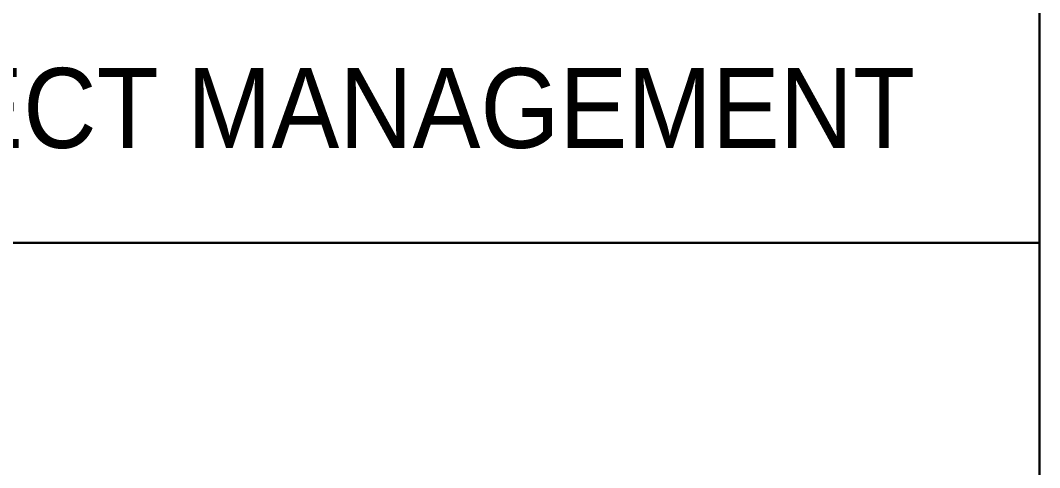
# Model space of a CAD drawing. Header units: inches. Extents: x 683042 to 921062, y -316188 to -5771.
# Drawn here: x 829221 to 830497, y -90486 to -89926 of the extents above; entities that cross this region are included whole.
import ezdxf
from ezdxf.enums import TextEntityAlignment as Align

# ---------------------------------------------------------------- set-up
doc = ezdxf.new("R2010")
doc.units = ezdxf.units.IN
doc.header["$MEASUREMENT"] = 0
doc.layers.add('R-text', color=7, linetype='Continuous', lineweight=30)
doc.styles.add('style1', font='', dxfattribs={"height": 0.2})
doc.styles.get('style1').set_extended_font_data('Swis721 BT')

# ---------------------------------------------------------------- blocks, each defined once
blk = doc.blocks.new('DRYG')
at = {"color": 1, "lineweight": 30}
blk.add_lwpolyline([(2022058.1, -489012), (2025058.1, -489012)], dxfattribs=at)
at = {"layer": 'R-text', "color": 5, "lineweight": 40, "style": 'style1', "width": 0.849382}
blk.add_text('STRUCTURE DESIGN & PROJECT MANAGEMENT', height=91.079, dxfattribs=at).set_placement((2022182.9, -488904), (2024916.3, -488904), align=Align.FIT)

msp = doc.modelspace()

# ---------------------------------------------------------------- linework, layer by layer
at = {"color": 1, "lineweight": 30}
for points in [[(830496.951, -92524.94), (807066.126, -92524.94), (807066.126, -59390.439), (830496.951, -59390.439)], [(827199.747, -89227.736), (830496.951, -89227.736), (830496.951, -92524.94), (827199.747, -92524.94)]]:
    msp.add_lwpolyline(points, close=True, dxfattribs=at)

# ---------------------------------------------------------------- block references
at = {"xscale": 1.099067984001378, "yscale": 1.099067984001378, "zscale": 1.099067984001378}
msp.add_blockref('DRYG', (-1395179.607, 447252.791), dxfattribs=at)

doc.saveas('drawing.dxf')
